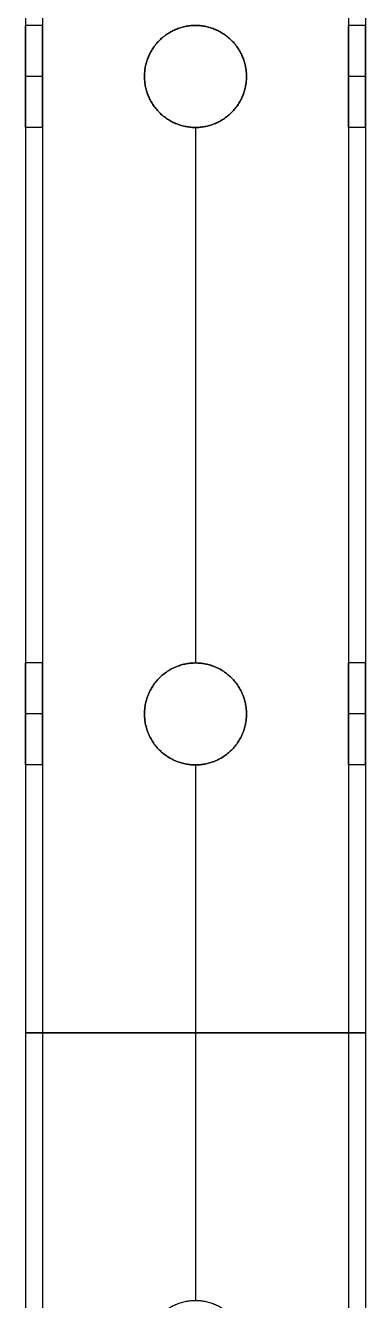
# Model space of a CAD drawing. Header units: millimetres. Extents: x 1279 to 9834, y -699 to 998.
# Drawn here: x 1279.2 to 1319.2, y 19.5 to 169.5 of the extents above; entities that cross this region are included whole.
import ezdxf

# ---------------------------------------------------------------- set-up
doc = ezdxf.new("R2010")
doc.units = ezdxf.units.MM
doc.header["$MEASUREMENT"] = 0
doc.layers.add('staal', color=7, linetype='Continuous', true_color=0x4c4c4c)

msp = doc.modelspace()

# ---------------------------------------------------------------- linework, layer by layer
at = {"layer": 'staal'}
for p, q in [((1281.18, 169.54, 1847.98), (1279.18, 169.54, 1847.98)), ((1299.18, 169.54, 1827.98), (1299.18, 169.54, 1829.98)), ((1319.18, 169.54, 1847.98), (1317.18, 169.54, 1847.98)), ((1281.18, 163.54, 1853.98), (1279.18, 163.54, 1853.98)), ((1281.18, 163.54, 1841.98), (1279.18, 163.54, 1841.98)), ((1293.18, 163.54, 1865.98), (1293.18, 163.54, 1867.98)), ((1293.18, 163.54, 1827.98), (1293.18, 163.54, 1829.98)), ((1305.18, 163.54, 1865.98), (1305.18, 163.54, 1867.98)), ((1305.18, 163.54, 1827.98), (1305.18, 163.54, 1829.98)), ((1319.18, 163.54, 1853.98), (1317.18, 163.54, 1853.98)), ((1319.18, 163.54, 1841.98), (1317.18, 163.54, 1841.98)), ((1281.18, 157.54, 1847.98), (1279.18, 157.54, 1847.98)), ((1299.18, 157.54, 1865.98), (1299.18, 157.54, 1867.98)), ((1299.18, 157.54, 1827.98), (1299.18, 157.54, 1829.98)), ((1319.18, 157.54, 1847.98), (1317.18, 157.54, 1847.98)), ((1281.18, 94.54, 1847.98), (1279.18, 94.54, 1847.98)), ((1299.18, 94.54, 1865.98), (1299.18, 94.54, 1867.98)), ((1299.18, 94.54, 1827.98), (1299.18, 94.54, 1829.98)), ((1319.18, 94.54, 1847.98), (1317.18, 94.54, 1847.98)), ((1281.18, 88.54, 1853.98), (1279.18, 88.54, 1853.98)), ((1281.18, 88.54, 1841.98), (1279.18, 88.54, 1841.98)), ((1293.18, 88.54, 1865.98), (1293.18, 88.54, 1867.98)), ((1293.18, 88.54, 1827.98), (1293.18, 88.54, 1829.98)), ((1305.18, 88.54, 1865.98), (1305.18, 88.54, 1867.98)), ((1305.18, 88.54, 1827.98), (1305.18, 88.54, 1829.98)), ((1319.18, 88.54, 1853.98), (1317.18, 88.54, 1853.98)), ((1319.18, 88.54, 1841.98), (1317.18, 88.54, 1841.98)), ((1281.18, 82.54, 1847.98), (1279.18, 82.54, 1847.98)), ((1299.18, 82.54, 1865.98), (1299.18, 82.54, 1867.98)), ((1299.18, 82.54, 1827.98), (1299.18, 82.54, 1829.98)), ((1319.18, 82.54, 1847.98), (1317.18, 82.54, 1847.98)), ((1299.18, 19.54, 1865.98), (1299.18, 19.54, 1867.98))]:
    msp.add_line(p, q, dxfattribs=at)
for points in [[(1279.18, 669.04, 1827.98), (1279.18, 51.04, 1827.98), (1279.18, -566.96, 1827.98)], [(1279.18, 669.04, 1867.98), (1279.18, 51.04, 1867.98), (1279.18, -566.96, 1867.98)], [(1281.18, 669.04, 1865.98), (1281.18, 51.04, 1865.98), (1281.18, -566.96, 1865.98)], [(1281.18, 669.04, 1829.98), (1281.18, 51.04, 1829.98), (1281.18, -566.96, 1829.98)], [(1317.18, 669.04, 1865.98), (1317.18, 51.04, 1865.98), (1317.18, -566.96, 1865.98)], [(1317.18, 669.04, 1829.98), (1317.18, 51.04, 1829.98), (1317.18, -566.96, 1829.98)], [(1319.18, 669.04, 1827.98), (1319.18, 51.04, 1827.98), (1319.18, -566.96, 1827.98)], [(1319.18, 669.04, 1867.98), (1319.18, 51.04, 1867.98), (1319.18, -566.96, 1867.98)], [(1279.18, 157.54, 1847.98), (1279.18, 126.04, 1847.98), (1279.18, 94.54, 1847.98)], [(1281.18, 157.54, 1847.98), (1281.18, 126.04, 1847.98), (1281.18, 94.54, 1847.98)], [(1299.18, 157.54, 1827.98), (1299.18, 126.04, 1827.98), (1299.18, 94.54, 1827.98)], [(1299.18, 157.54, 1867.98), (1299.18, 126.04, 1867.98), (1299.18, 94.54, 1867.98)], [(1299.18, 157.54, 1865.98), (1299.18, 126.04, 1865.98), (1299.18, 94.54, 1865.98)], [(1299.18, 157.54, 1829.98), (1299.18, 126.04, 1829.98), (1299.18, 94.54, 1829.98)], [(1317.18, 157.54, 1847.98), (1317.18, 126.04, 1847.98), (1317.18, 94.54, 1847.98)], [(1319.18, 157.54, 1847.98), (1319.18, 126.04, 1847.98), (1319.18, 94.54, 1847.98)], [(1279.18, 82.54, 1847.98), (1279.18, 51.04, 1847.98), (1279.18, 19.54, 1847.98)], [(1281.18, 82.54, 1847.98), (1281.18, 51.04, 1847.98), (1281.18, 19.54, 1847.98)], [(1299.18, 82.54, 1827.98), (1299.18, 51.04, 1827.98), (1299.18, 19.54, 1827.98)], [(1299.18, 82.54, 1867.98), (1299.18, 51.04, 1867.98), (1299.18, 19.54, 1867.98)], [(1299.18, 82.54, 1865.98), (1299.18, 51.04, 1865.98), (1299.18, 19.54, 1865.98)], [(1299.18, 82.54, 1829.98), (1299.18, 51.04, 1829.98), (1299.18, 19.54, 1829.98)], [(1317.18, 82.54, 1847.98), (1317.18, 51.04, 1847.98), (1317.18, 19.54, 1847.98)], [(1319.18, 82.54, 1847.98), (1319.18, 51.04, 1847.98), (1319.18, 19.54, 1847.98)], [(1279.18, 51.04, 1827.98), (1299.18, 51.04, 1827.98), (1319.18, 51.04, 1827.98)], [(1319.18, 51.04, 1867.98), (1299.18, 51.04, 1867.98), (1279.18, 51.04, 1867.98)], [(1279.18, 51.04, 1867.98), (1279.18, 51.04, 1847.98), (1279.18, 51.04, 1827.98)], [(1281.18, 51.04, 1829.98), (1281.18, 51.04, 1847.98), (1281.18, 51.04, 1865.98)], [(1281.18, 51.04, 1865.98), (1299.18, 51.04, 1865.98), (1317.18, 51.04, 1865.98)], [(1317.18, 51.04, 1829.98), (1299.18, 51.04, 1829.98), (1281.18, 51.04, 1829.98)], [(1317.18, 51.04, 1865.98), (1317.18, 51.04, 1847.98), (1317.18, 51.04, 1829.98)], [(1319.18, 51.04, 1827.98), (1319.18, 51.04, 1847.98), (1319.18, 51.04, 1867.98)]]:
    msp.add_open_spline(points, degree=2, dxfattribs=at)
for points, weights, knots in [([(1279.18, 163.54, 1853.98), (1279.18, 157.54, 1853.98), (1279.18, 157.54, 1847.98), (1279.18, 157.54, 1841.98), (1279.18, 163.54, 1841.98), (1279.18, 169.54, 1841.98), (1279.18, 169.54, 1847.98), (1279.18, 169.54, 1853.98), (1279.18, 163.54, 1853.98)], [1, 0.707106781187, 1, 0.707106781187, 1, 0.707106781187, 1, 0.707106781187, 1], [0, 0, 0, 7.853982, 7.853982, 15.707963, 15.707963, 23.561945, 23.561945, 31.415927, 31.415927, 31.415927]), ([(1279.18, 163.54, 1853.98), (1279.18, 169.54, 1853.98), (1279.18, 169.54, 1847.98), (1279.18, 169.54, 1841.98), (1279.18, 163.54, 1841.98)], [1, 0.707106781187, 1, 0.707106781187, 1], [-31.415927, -31.415927, -31.415927, -23.561945, -23.561945, -15.707963, -15.707963, -15.707963]), ([(1281.18, 163.54, 1853.98), (1281.18, 169.54, 1853.98), (1281.18, 169.54, 1847.98), (1281.18, 169.54, 1841.98), (1281.18, 163.54, 1841.98), (1281.18, 157.54, 1841.98), (1281.18, 157.54, 1847.98), (1281.18, 157.54, 1853.98), (1281.18, 163.54, 1853.98)], [1, 0.707106781187, 1, 0.707106781187, 1, 0.707106781187, 1, 0.707106781187, 1], [-31.415927, -31.415927, -31.415927, -23.561945, -23.561945, -15.707963, -15.707963, -7.853982, -7.853982, 0, 0, 0]), ([(1293.18, 163.54, 1827.98), (1293.18, 157.54, 1827.98), (1299.18, 157.54, 1827.98), (1305.18, 157.54, 1827.98), (1305.18, 163.54, 1827.98), (1305.18, 169.54, 1827.98), (1299.18, 169.54, 1827.98), (1293.18, 169.54, 1827.98), (1293.18, 163.54, 1827.98)], [1, 0.707106781187, 1, 0.707106781187, 1, 0.707106781187, 1, 0.707106781187, 1], [0, 0, 0, 7.853982, 7.853982, 15.707963, 15.707963, 23.561945, 23.561945, 31.415927, 31.415927, 31.415927]), ([(1293.18, 163.54, 1867.98), (1293.18, 169.54, 1867.98), (1299.18, 169.54, 1867.98), (1305.18, 169.54, 1867.98), (1305.18, 163.54, 1867.98), (1305.18, 157.54, 1867.98), (1299.18, 157.54, 1867.98), (1293.18, 157.54, 1867.98), (1293.18, 163.54, 1867.98)], [1, 0.707106781187, 1, 0.707106781187, 1, 0.707106781187, 1, 0.707106781187, 1], [-31.415927, -31.415927, -31.415927, -23.561945, -23.561945, -15.707963, -15.707963, -7.853982, -7.853982, 0, 0, 0]), ([(1293.18, 163.54, 1865.98), (1293.18, 157.54, 1865.98), (1299.18, 157.54, 1865.98), (1305.18, 157.54, 1865.98), (1305.18, 163.54, 1865.98), (1305.18, 169.54, 1865.98), (1299.18, 169.54, 1865.98), (1293.18, 169.54, 1865.98), (1293.18, 163.54, 1865.98)], [1, 0.707106781187, 1, 0.707106781187, 1, 0.707106781187, 1, 0.707106781187, 1], [0, 0, 0, 7.853982, 7.853982, 15.707963, 15.707963, 23.561945, 23.561945, 31.415927, 31.415927, 31.415927]), ([(1293.18, 163.54, 1829.98), (1293.18, 169.54, 1829.98), (1299.18, 169.54, 1829.98), (1305.18, 169.54, 1829.98), (1305.18, 163.54, 1829.98), (1305.18, 157.54, 1829.98), (1299.18, 157.54, 1829.98), (1293.18, 157.54, 1829.98), (1293.18, 163.54, 1829.98)], [1, 0.707106781187, 1, 0.707106781187, 1, 0.707106781187, 1, 0.707106781187, 1], [-31.415927, -31.415927, -31.415927, -23.561945, -23.561945, -15.707963, -15.707963, -7.853982, -7.853982, 0, 0, 0]), ([(1305.18, 163.54, 1827.98), (1305.18, 169.54, 1827.98), (1299.18, 169.54, 1827.98), (1293.18, 169.54, 1827.98), (1293.18, 163.54, 1827.98)], [1, 0.707106781187, 1, 0.707106781187, 1], [15.707963, 15.707963, 15.707963, 23.561945, 23.561945, 31.415927, 31.415927, 31.415927]), ([(1317.18, 163.54, 1853.98), (1317.18, 157.54, 1853.98), (1317.18, 157.54, 1847.98), (1317.18, 157.54, 1841.98), (1317.18, 163.54, 1841.98), (1317.18, 169.54, 1841.98), (1317.18, 169.54, 1847.98), (1317.18, 169.54, 1853.98), (1317.18, 163.54, 1853.98)], [1, 0.707106781187, 1, 0.707106781187, 1, 0.707106781187, 1, 0.707106781187, 1], [0, 0, 0, 7.853982, 7.853982, 15.707963, 15.707963, 23.561945, 23.561945, 31.415927, 31.415927, 31.415927]), ([(1319.18, 163.54, 1853.98), (1319.18, 169.54, 1853.98), (1319.18, 169.54, 1847.98), (1319.18, 169.54, 1841.98), (1319.18, 163.54, 1841.98), (1319.18, 157.54, 1841.98), (1319.18, 157.54, 1847.98), (1319.18, 157.54, 1853.98), (1319.18, 163.54, 1853.98)], [1, 0.707106781187, 1, 0.707106781187, 1, 0.707106781187, 1, 0.707106781187, 1], [-31.415927, -31.415927, -31.415927, -23.561945, -23.561945, -15.707963, -15.707963, -7.853982, -7.853982, 0, 0, 0]), ([(1279.18, 88.54, 1853.98), (1279.18, 82.54, 1853.98), (1279.18, 82.54, 1847.98), (1279.18, 82.54, 1841.98), (1279.18, 88.54, 1841.98), (1279.18, 94.54, 1841.98), (1279.18, 94.54, 1847.98), (1279.18, 94.54, 1853.98), (1279.18, 88.54, 1853.98)], [1, 0.707106781187, 1, 0.707106781187, 1, 0.707106781187, 1, 0.707106781187, 1], [0, 0, 0, 7.853982, 7.853982, 15.707963, 15.707963, 23.561945, 23.561945, 31.415927, 31.415927, 31.415927]), ([(1279.18, 88.54, 1853.98), (1279.18, 94.54, 1853.98), (1279.18, 94.54, 1847.98), (1279.18, 94.54, 1841.98), (1279.18, 88.54, 1841.98)], [1, 0.707106781187, 1, 0.707106781187, 1], [-31.415927, -31.415927, -31.415927, -23.561945, -23.561945, -15.707963, -15.707963, -15.707963]), ([(1281.18, 88.54, 1853.98), (1281.18, 94.54, 1853.98), (1281.18, 94.54, 1847.98), (1281.18, 94.54, 1841.98), (1281.18, 88.54, 1841.98), (1281.18, 82.54, 1841.98), (1281.18, 82.54, 1847.98), (1281.18, 82.54, 1853.98), (1281.18, 88.54, 1853.98)], [1, 0.707106781187, 1, 0.707106781187, 1, 0.707106781187, 1, 0.707106781187, 1], [-31.415927, -31.415927, -31.415927, -23.561945, -23.561945, -15.707963, -15.707963, -7.853982, -7.853982, 0, 0, 0]), ([(1293.18, 88.54, 1827.98), (1293.18, 82.54, 1827.98), (1299.18, 82.54, 1827.98), (1305.18, 82.54, 1827.98), (1305.18, 88.54, 1827.98), (1305.18, 94.54, 1827.98), (1299.18, 94.54, 1827.98), (1293.18, 94.54, 1827.98), (1293.18, 88.54, 1827.98)], [1, 0.707106781187, 1, 0.707106781187, 1, 0.707106781187, 1, 0.707106781187, 1], [0, 0, 0, 7.853982, 7.853982, 15.707963, 15.707963, 23.561945, 23.561945, 31.415927, 31.415927, 31.415927]), ([(1293.18, 88.54, 1867.98), (1293.18, 94.54, 1867.98), (1299.18, 94.54, 1867.98), (1305.18, 94.54, 1867.98), (1305.18, 88.54, 1867.98), (1305.18, 82.54, 1867.98), (1299.18, 82.54, 1867.98), (1293.18, 82.54, 1867.98), (1293.18, 88.54, 1867.98)], [1, 0.707106781187, 1, 0.707106781187, 1, 0.707106781187, 1, 0.707106781187, 1], [-31.415927, -31.415927, -31.415927, -23.561945, -23.561945, -15.707963, -15.707963, -7.853982, -7.853982, 0, 0, 0]), ([(1293.18, 88.54, 1865.98), (1293.18, 82.54, 1865.98), (1299.18, 82.54, 1865.98), (1305.18, 82.54, 1865.98), (1305.18, 88.54, 1865.98), (1305.18, 94.54, 1865.98), (1299.18, 94.54, 1865.98), (1293.18, 94.54, 1865.98), (1293.18, 88.54, 1865.98)], [1, 0.707106781187, 1, 0.707106781187, 1, 0.707106781187, 1, 0.707106781187, 1], [0, 0, 0, 7.853982, 7.853982, 15.707963, 15.707963, 23.561945, 23.561945, 31.415927, 31.415927, 31.415927]), ([(1293.18, 88.54, 1829.98), (1293.18, 94.54, 1829.98), (1299.18, 94.54, 1829.98), (1305.18, 94.54, 1829.98), (1305.18, 88.54, 1829.98), (1305.18, 82.54, 1829.98), (1299.18, 82.54, 1829.98), (1293.18, 82.54, 1829.98), (1293.18, 88.54, 1829.98)], [1, 0.707106781187, 1, 0.707106781187, 1, 0.707106781187, 1, 0.707106781187, 1], [-31.415927, -31.415927, -31.415927, -23.561945, -23.561945, -15.707963, -15.707963, -7.853982, -7.853982, 0, 0, 0]), ([(1305.18, 88.54, 1827.98), (1305.18, 94.54, 1827.98), (1299.18, 94.54, 1827.98), (1293.18, 94.54, 1827.98), (1293.18, 88.54, 1827.98)], [1, 0.707106781187, 1, 0.707106781187, 1], [15.707963, 15.707963, 15.707963, 23.561945, 23.561945, 31.415927, 31.415927, 31.415927]), ([(1317.18, 88.54, 1853.98), (1317.18, 82.54, 1853.98), (1317.18, 82.54, 1847.98), (1317.18, 82.54, 1841.98), (1317.18, 88.54, 1841.98), (1317.18, 94.54, 1841.98), (1317.18, 94.54, 1847.98), (1317.18, 94.54, 1853.98), (1317.18, 88.54, 1853.98)], [1, 0.707106781187, 1, 0.707106781187, 1, 0.707106781187, 1, 0.707106781187, 1], [0, 0, 0, 7.853982, 7.853982, 15.707963, 15.707963, 23.561945, 23.561945, 31.415927, 31.415927, 31.415927]), ([(1319.18, 88.54, 1853.98), (1319.18, 94.54, 1853.98), (1319.18, 94.54, 1847.98), (1319.18, 94.54, 1841.98), (1319.18, 88.54, 1841.98), (1319.18, 82.54, 1841.98), (1319.18, 82.54, 1847.98), (1319.18, 82.54, 1853.98), (1319.18, 88.54, 1853.98)], [1, 0.707106781187, 1, 0.707106781187, 1, 0.707106781187, 1, 0.707106781187, 1], [-31.415927, -31.415927, -31.415927, -23.561945, -23.561945, -15.707963, -15.707963, -7.853982, -7.853982, 0, 0, 0]), ([(1293.18, 13.54, 1827.98), (1293.18, 7.54, 1827.98), (1299.18, 7.54, 1827.98), (1305.18, 7.54, 1827.98), (1305.18, 13.54, 1827.98), (1305.18, 19.54, 1827.98), (1299.18, 19.54, 1827.98), (1293.18, 19.54, 1827.98), (1293.18, 13.54, 1827.98)], [1, 0.707106781187, 1, 0.707106781187, 1, 0.707106781187, 1, 0.707106781187, 1], [0, 0, 0, 7.853982, 7.853982, 15.707963, 15.707963, 23.561945, 23.561945, 31.415927, 31.415927, 31.415927])]:
    msp.add_rational_spline(points, weights, degree=2, knots=knots, dxfattribs=at)

doc.saveas('drawing.dxf')
